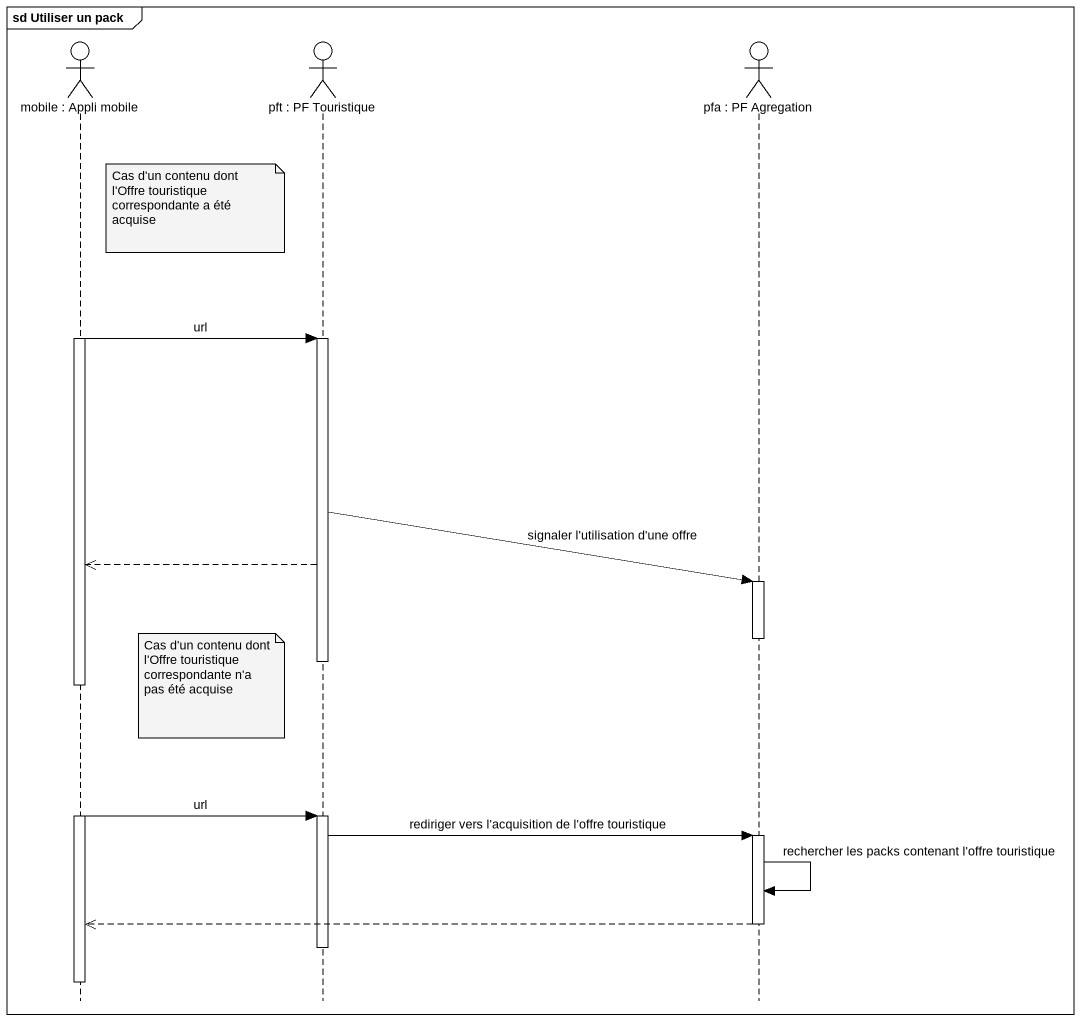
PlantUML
@startuml
mainframe sd Utiliser un pack
hide footbox
actor "mobile : Appli mobile" as mobile
actor "pft : PF Touristique" as pft
actor "pfa : PF Agregation" as pfa

note right of mobile : Cas d'un contenu dont l'Offre touristique correspondante a été acquise
activate mobile
mobile -> pft : url
activate pft
pft -> pfa : signaler l'utilisation d'une offre
pft -->> mobile
activate pfa
deactivate pfa
deactivate pft
note left of pft : Cas d'un contenu dont l'Offre touristique correspondante n'a pas été acquise
mobile -> pft : url
activate pft
pft -> pfa : rediriger vers l'acquisition de l'offre touristique
activate pfa
pfa -> pfa : rechercher les packs contenant l'offre touristique
pfa -->> mobile
deactivate pfa
deactivate pft
deactivate mobile
@enduml
